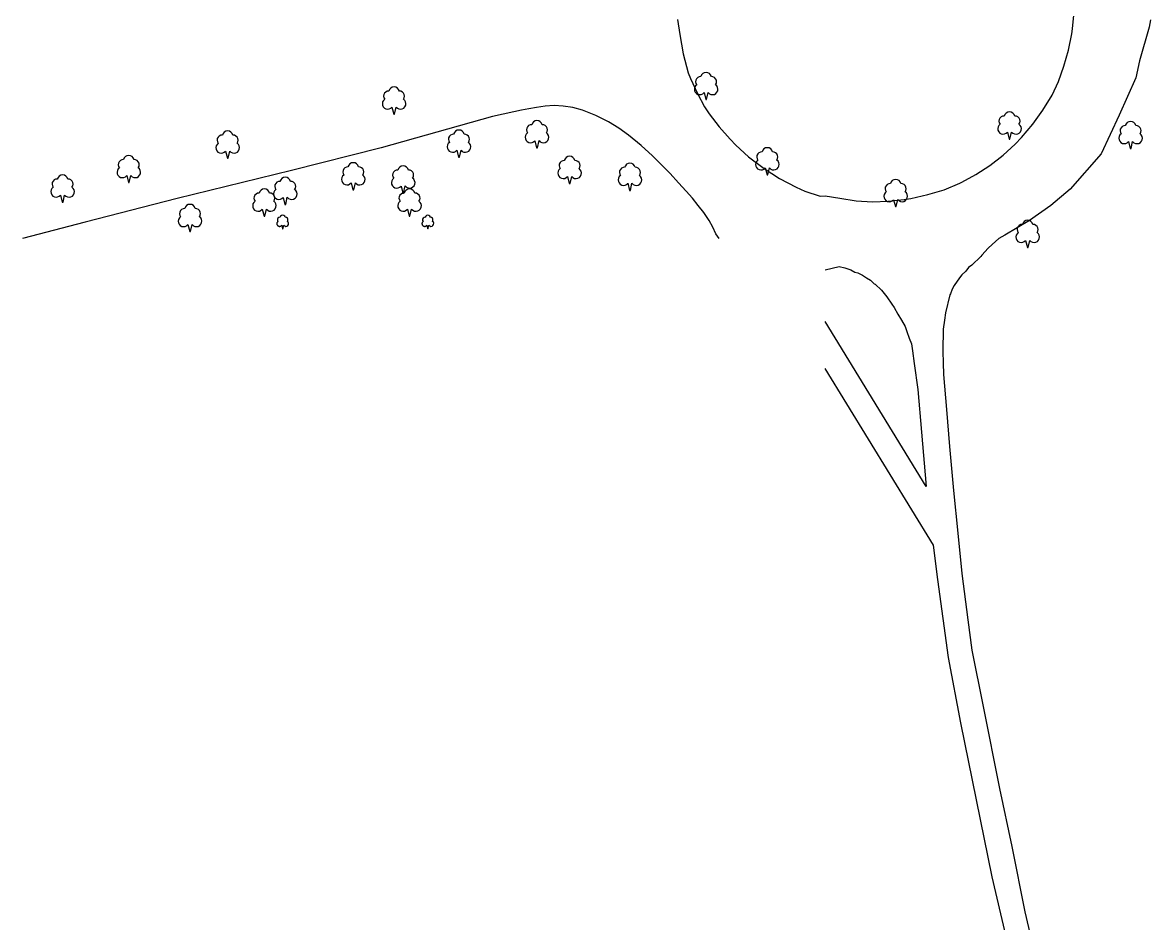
# Model space of a CAD drawing. Extents: x 427500 to 429848, y 434500 to 436505.
# Drawn here: x 428911.5 to 429035.8, y 434924.5 to 435023.8 of the extents above; entities that cross this region are included whole.
import ezdxf

# ---------------------------------------------------------------- set-up
doc = ezdxf.new("R2010")
doc.units = 0
doc.layers.add('LPTIP_Ex_Base', color=8, linetype='Continuous')

msp = doc.modelspace()

# ---------------------------------------------------------------- linework, layer by layer
at = {"layer": 'LPTIP_Ex_Base', "color": 251, "true_color": 0x636466}
for p, q in [((429027.25, 435023.1), (429027.45, 435025)), ((428983.7, 435024.15), (428983.95, 435022.5)), ((429035.85, 435024.1), (429035.7, 435023.3)), ((428983.95, 435022.5), (428984.35, 435020.35)), ((429026.8, 435020.75), (429027.2, 435022.55)), ((429027.2, 435022.55), (429027.25, 435023.1)), ((429035.7, 435023.3), (429034.65, 435019.6)), ((428984.35, 435020.35), (428984.9, 435018.25)), ((429026.3, 435019), (429026.8, 435020.75)), ((429025.7, 435017.3), (429026.3, 435019)), ((429034.65, 435019.6), (429034.25, 435017.7)), ((428984.9, 435018.25), (428985.15, 435017.65)), ((428985.15, 435017.65), (428985.9, 435016)), ((429034.25, 435017.7), (429032.4, 435013.6)), ((429025, 435015.8), (429025.7, 435017.3)), ((428985.9, 435016), (428986.7, 435014.5)), ((429024, 435014.15), (429025, 435015.8)), ((428965.65, 435013.95), (428963.3, 435013.45)), ((428966.5, 435014.15), (428965.65, 435013.95)), ((428967.3, 435014.3), (428966.5, 435014.15)), ((428968.15, 435014.45), (428967.3, 435014.3)), ((428969.1, 435014.6), (428968.15, 435014.45)), ((428970.1, 435014.65), (428969.1, 435014.6)), ((428971.1, 435014.6), (428970.1, 435014.65)), ((428972.15, 435014.45), (428971.1, 435014.6)), ((428973.25, 435014.15), (428972.15, 435014.45)), ((428974.7, 435013.55), (428973.25, 435014.15)), ((428986.7, 435014.5), (428987.2, 435013.75)), ((428987.2, 435013.75), (428988.3, 435012.3)), ((429022.9, 435012.6), (429024, 435014.15)), ((428963.3, 435013.45), (428951.05, 435010)), ((428976.1, 435012.85), (428974.7, 435013.55)), ((428977.25, 435012.15), (428976.1, 435012.85)), ((429021.65, 435011.15), (429022.9, 435012.6)), ((429032.4, 435013.6), (429030.4, 435009.35)), ((428978.3, 435011.4), (428977.25, 435012.15)), ((428979.7, 435010.25), (428978.3, 435011.4)), ((428988.3, 435012.3), (428989.5, 435010.95)), ((429020.95, 435010.4), (429021.65, 435011.15)), ((428951.05, 435010), (428941.15, 435007.5)), ((428980.95, 435009.1), (428979.7, 435010.25)), ((428989.5, 435010.95), (428990.15, 435010.3)), ((428990.15, 435010.3), (428991.55, 435009)), ((429019.6, 435009.2), (429020.95, 435010.4)), ((428982.9, 435007.15), (428980.95, 435009.1)), ((428991.55, 435009), (428993.25, 435007.7)), ((429018.15, 435008.05), (429019.6, 435009.2)), ((429030.4, 435009.35), (429027, 435005.45)), ((428941.15, 435007.5), (428928.55, 435004.4)), ((428993.25, 435007.7), (428994.95, 435006.6)), ((429016.6, 435007.05), (429018.15, 435008.05)), ((428983.8, 435006.15), (428982.9, 435007.15)), ((428984.65, 435005.2), (428983.8, 435006.15)), ((428994.95, 435006.6), (428996.8, 435005.65)), ((429014.85, 435006.1), (429015.05, 435006.2)), ((429015.05, 435006.2), (429016.6, 435007.05)), ((428985.35, 435004.45), (428984.65, 435005.2)), ((428996.8, 435005.65), (428997.75, 435005.2)), ((428997.75, 435005.2), (428999.45, 435004.65)), ((429011.3, 435004.85), (429013.1, 435005.35)), ((429013.1, 435005.35), (429014.85, 435006.1)), ((429027, 435005.45), (429024.85, 435003.65)), ((428928.55, 435004.4), (428918.4, 435001.8)), ((428986, 435003.65), (428985.35, 435004.45)), ((428999.45, 435004.65), (429000, 435004.7)), ((429000, 435004.7), (429001.6, 435004.45)), ((429001.6, 435004.45), (429003.4, 435004.15)), ((429003.4, 435004.15), (429005.2, 435004.05)), ((429005.2, 435004.05), (429006.95, 435004.1)), ((429006.95, 435004.1), (429008.7, 435004.3)), ((429008.7, 435004.3), (429009.45, 435004.4)), ((429009.45, 435004.4), (429011.3, 435004.85)), ((428986.6, 435002.85), (428986, 435003.65)), ((428987.2, 435002), (428986.6, 435002.85)), ((429024.85, 435003.65), (429022.5, 435002)), ((428918.4, 435001.8), (428911.5, 435000)), ((428987.6, 435001.25), (428987.2, 435002)), ((428987.95, 435000.5), (428987.6, 435001.25)), ((429022.5, 435002), (429019.8, 435000.35)), ((428988.3, 435000), (428987.95, 435000.5)), ((429019.15, 435000), (429018.4, 434999.35)), ((429019.8, 435000.35), (429019.15, 435000)), ((429017.95, 434998.95), (429017.25, 434998.15)), ((429018.4, 434999.35), (429017.95, 434998.95)), ((429017.15, 434998), (429016.15, 434997.05)), ((429017.25, 434998.15), (429017.15, 434998)), ((429000, 434996.55), (429001.55, 434996.9)), ((429001.55, 434996.9), (429002.15, 434996.75)), ((429002.15, 434996.75), (429002.8, 434996.55)), ((429002.8, 434996.55), (429003.25, 434996.3)), ((429003.25, 434996.3), (429003.6, 434996.2)), ((429003.6, 434996.2), (429004.1, 434995.95)), ((429015.5, 434996.4), (429015.05, 434996)), ((429015.8, 434996.8), (429015.5, 434996.4)), ((429016.15, 434997.05), (429015.8, 434996.8)), ((429004.1, 434995.95), (429004.55, 434995.65)), ((429004.55, 434995.65), (429005, 434995.4)), ((429005, 434995.4), (429005.4, 434995)), ((429005.4, 434995), (429005.5, 434994.95)), ((429014.8, 434995.65), (429014.2, 434994.8)), ((429015.05, 434996), (429014.8, 434995.65)), ((429005.5, 434994.95), (429006.2, 434994.3)), ((429006.2, 434994.3), (429006.8, 434993.55)), ((429013.75, 434993.8), (429013.25, 434991.8)), ((429013.8, 434993.9), (429013.75, 434993.8)), ((429014, 434994.4), (429013.8, 434993.9)), ((429014.2, 434994.8), (429014, 434994.4)), ((429006.8, 434993.55), (429007.35, 434992.75)), ((429007.35, 434992.75), (429007.6, 434992.4)), ((429007.6, 434992.4), (429008, 434991.65)), ((429008, 434991.65), (429008.4, 434991)), ((429013.25, 434991.8), (429013.15, 434991)), ((429011.14, 434972.64), (429000, 434990.85)), ((429008.4, 434991), (429008.8, 434990.3)), ((429008.8, 434990.3), (429009, 434989.75)), ((429013.15, 434991), (429013, 434990)), ((429013, 434990), (429013, 434989.4)), ((429009, 434989.75), (429009.25, 434989)), ((429009.25, 434989), (429009.5, 434988.4)), ((429013, 434989.4), (429012.95, 434988.2)), ((429009.5, 434988.4), (429009.6, 434987.6)), ((429009.6, 434987.6), (429009.8, 434986.2)), ((429012.95, 434988.2), (429012.95, 434987.55)), ((429012.95, 434987.55), (429013, 434986.3)), ((429013, 434986.3), (429013.05, 434985)), ((429011.92, 434966.17), (429000, 434985.67)), ((429009.8, 434986.2), (429010.2, 434983.35)), ((429013.05, 434985), (429013.35, 434981.15)), ((429010.2, 434983.35), (429010.6, 434978.65)), ((429013.35, 434981.15), (429013.7, 434977.05)), ((429010.6, 434978.65), (429011.14, 434972.64)), ((429013.7, 434977.05), (429014.15, 434972.2)), ((429014.15, 434972.2), (429014.6, 434967.5)), ((429014.6, 434967.5), (429015.05, 434963.05)), ((429012.4, 434962.4), (429011.92, 434966.17)), ((429015.05, 434963.05), (429015.7, 434957.95)), ((429013.6, 434953.8), (429012.4, 434962.4)), ((429015.7, 434957.95), (429016.15, 434954.6)), ((429016.15, 434954.6), (429017.4, 434948.4)), ((429014.95, 434946.6), (429013.6, 434953.8)), ((429017.4, 434948.4), (429019.2, 434939.35)), ((429018.4, 434929.6), (429014.95, 434946.6)), ((429019.2, 434939.35), (429020.55, 434932.95)), ((429020.55, 434932.95), (429022, 434925.75)), ((429019.9, 434923.2), (429018.4, 434929.6)), ((429022, 434925.75), (429023.15, 434920.9))]:
    msp.add_line(p, q, dxfattribs=at)
for points in [[(428985.83, 435016.95), (428985.69, 435016.82), (428985.6, 435016.66), (428985.57, 435016.47), (428985.59, 435016.29), (428985.67, 435016.12), (428985.79, 435015.98), (428985.96, 435015.89), (428986.14, 435015.86), (428986.32, 435015.88), (428986.49, 435015.96), (428986.63, 435016.08), (428986.63, 435016.09), (428986.83, 435015.31), (428986.91, 435015.31), (428987.09, 435016.09), (428987.09, 435016.09), (428987.23, 435015.96), (428987.4, 435015.88), (428987.59, 435015.86), (428987.77, 435015.89), (428987.94, 435015.98), (428988.06, 435016.12), (428988.14, 435016.29), (428988.17, 435016.48), (428988.13, 435016.66), (428988.04, 435016.83), (428987.9, 435016.95), (428987.99, 435017.11), (428988.02, 435017.29), (428987.99, 435017.47), (428987.91, 435017.62), (428987.78, 435017.75), (428987.62, 435017.83), (428987.44, 435017.85), (428987.44, 435017.85), (428987.36, 435018.03), (428987.23, 435018.18), (428987.06, 435018.28), (428986.86, 435018.31), (428986.66, 435018.28), (428986.49, 435018.18), (428986.36, 435018.03), (428986.28, 435017.85), (428986.1, 435017.83), (428985.94, 435017.75), (428985.81, 435017.62), (428985.72, 435017.46), (428985.7, 435017.28), (428985.74, 435017.1), (428985.83, 435016.95)], [(428951.43, 435015.35), (428951.29, 435015.22), (428951.2, 435015.06), (428951.17, 435014.87), (428951.19, 435014.69), (428951.27, 435014.52), (428951.39, 435014.38), (428951.56, 435014.29), (428951.74, 435014.26), (428951.92, 435014.28), (428952.09, 435014.36), (428952.23, 435014.48), (428952.23, 435014.48), (428952.43, 435013.71), (428952.51, 435013.71), (428952.69, 435014.49), (428952.69, 435014.49), (428952.83, 435014.36), (428953, 435014.28), (428953.18, 435014.26), (428953.37, 435014.29), (428953.54, 435014.38), (428953.66, 435014.52), (428953.74, 435014.69), (428953.77, 435014.88), (428953.73, 435015.06), (428953.64, 435015.22), (428953.5, 435015.35), (428953.59, 435015.51), (428953.62, 435015.69), (428953.59, 435015.86), (428953.51, 435016.03), (428953.38, 435016.15), (428953.22, 435016.23), (428953.04, 435016.25), (428953.04, 435016.25), (428952.96, 435016.43), (428952.83, 435016.58), (428952.66, 435016.68), (428952.46, 435016.71), (428952.26, 435016.68), (428952.09, 435016.58), (428951.96, 435016.43), (428951.88, 435016.25), (428951.7, 435016.23), (428951.54, 435016.15), (428951.41, 435016.02), (428951.33, 435015.86), (428951.3, 435015.68), (428951.34, 435015.5), (428951.43, 435015.35)], [(429019.28, 435012.6), (429019.14, 435012.47), (429019.05, 435012.31), (429019.02, 435012.12), (429019.04, 435011.94), (429019.12, 435011.77), (429019.24, 435011.63), (429019.41, 435011.54), (429019.59, 435011.51), (429019.77, 435011.53), (429019.94, 435011.61), (429020.08, 435011.73), (429020.08, 435011.73), (429020.28, 435010.96), (429020.36, 435010.96), (429020.54, 435011.74), (429020.54, 435011.74), (429020.68, 435011.61), (429020.85, 435011.53), (429021.03, 435011.51), (429021.22, 435011.54), (429021.39, 435011.63), (429021.51, 435011.77), (429021.59, 435011.94), (429021.62, 435012.13), (429021.58, 435012.31), (429021.49, 435012.47), (429021.35, 435012.6), (429021.44, 435012.76), (429021.47, 435012.94), (429021.44, 435013.11), (429021.36, 435013.28), (429021.23, 435013.4), (429021.07, 435013.48), (429020.89, 435013.5), (429020.89, 435013.5), (429020.81, 435013.68), (429020.68, 435013.83), (429020.51, 435013.93), (429020.31, 435013.96), (429020.11, 435013.93), (429019.94, 435013.83), (429019.81, 435013.68), (429019.73, 435013.5), (429019.55, 435013.48), (429019.39, 435013.4), (429019.26, 435013.27), (429019.17, 435013.11), (429019.15, 435012.93), (429019.19, 435012.75), (429019.28, 435012.6)], [(428967.18, 435011.65), (428967.04, 435011.52), (428966.95, 435011.36), (428966.92, 435011.17), (428966.94, 435010.99), (428967.02, 435010.82), (428967.14, 435010.68), (428967.31, 435010.59), (428967.49, 435010.56), (428967.67, 435010.58), (428967.84, 435010.66), (428967.98, 435010.78), (428967.98, 435010.78), (428968.18, 435010.01), (428968.26, 435010.01), (428968.44, 435010.79), (428968.44, 435010.79), (428968.58, 435010.66), (428968.75, 435010.58), (428968.93, 435010.56), (428969.12, 435010.59), (428969.29, 435010.68), (428969.41, 435010.82), (428969.49, 435010.99), (428969.52, 435011.18), (428969.48, 435011.36), (428969.39, 435011.53), (428969.25, 435011.65), (428969.34, 435011.81), (428969.37, 435011.99), (428969.34, 435012.16), (428969.26, 435012.33), (428969.13, 435012.45), (428968.97, 435012.53), (428968.79, 435012.55), (428968.79, 435012.55), (428968.71, 435012.73), (428968.58, 435012.88), (428968.41, 435012.98), (428968.21, 435013.01), (428968.01, 435012.98), (428967.84, 435012.88), (428967.71, 435012.73), (428967.63, 435012.55), (428967.45, 435012.53), (428967.29, 435012.45), (428967.16, 435012.32), (428967.08, 435012.16), (428967.05, 435011.98), (428967.09, 435011.8), (428967.18, 435011.65)], [(429032.63, 435011.55), (429032.49, 435011.42), (429032.4, 435011.26), (429032.37, 435011.07), (429032.39, 435010.89), (429032.47, 435010.72), (429032.59, 435010.58), (429032.76, 435010.49), (429032.94, 435010.46), (429033.12, 435010.48), (429033.29, 435010.56), (429033.43, 435010.68), (429033.43, 435010.68), (429033.63, 435009.91), (429033.71, 435009.91), (429033.89, 435010.69), (429033.89, 435010.69), (429034.03, 435010.56), (429034.2, 435010.48), (429034.39, 435010.46), (429034.57, 435010.49), (429034.74, 435010.58), (429034.86, 435010.72), (429034.94, 435010.89), (429034.97, 435011.08), (429034.93, 435011.26), (429034.84, 435011.42), (429034.7, 435011.55), (429034.79, 435011.71), (429034.82, 435011.89), (429034.79, 435012.07), (429034.71, 435012.22), (429034.58, 435012.35), (429034.42, 435012.43), (429034.24, 435012.45), (429034.24, 435012.45), (429034.16, 435012.63), (429034.03, 435012.78), (429033.86, 435012.88), (429033.66, 435012.91), (429033.46, 435012.88), (429033.29, 435012.78), (429033.16, 435012.63), (429033.08, 435012.45), (429032.9, 435012.43), (429032.74, 435012.35), (429032.61, 435012.22), (429032.53, 435012.06), (429032.5, 435011.88), (429032.54, 435011.7), (429032.63, 435011.55)], [(428933.08, 435010.5), (428932.94, 435010.37), (428932.85, 435010.21), (428932.82, 435010.02), (428932.84, 435009.84), (428932.92, 435009.67), (428933.04, 435009.53), (428933.21, 435009.44), (428933.39, 435009.41), (428933.57, 435009.43), (428933.74, 435009.51), (428933.88, 435009.63), (428933.88, 435009.64), (428934.08, 435008.86), (428934.16, 435008.86), (428934.34, 435009.64), (428934.34, 435009.64), (428934.48, 435009.51), (428934.65, 435009.43), (428934.84, 435009.41), (428935.02, 435009.44), (428935.19, 435009.53), (428935.31, 435009.67), (428935.39, 435009.84), (428935.42, 435010.03), (428935.38, 435010.21), (428935.29, 435010.38), (428935.15, 435010.5), (428935.24, 435010.66), (428935.27, 435010.84), (428935.24, 435011.02), (428935.16, 435011.17), (428935.03, 435011.3), (428934.87, 435011.38), (428934.69, 435011.4), (428934.69, 435011.4), (428934.61, 435011.58), (428934.48, 435011.73), (428934.31, 435011.83), (428934.11, 435011.86), (428933.91, 435011.83), (428933.74, 435011.73), (428933.61, 435011.58), (428933.53, 435011.4), (428933.35, 435011.38), (428933.19, 435011.3), (428933.06, 435011.17), (428932.97, 435011.01), (428932.95, 435010.83), (428932.99, 435010.65), (428933.08, 435010.5)], [(428958.58, 435010.6), (428958.44, 435010.47), (428958.35, 435010.31), (428958.32, 435010.12), (428958.34, 435009.94), (428958.42, 435009.77), (428958.54, 435009.63), (428958.71, 435009.54), (428958.89, 435009.51), (428959.07, 435009.53), (428959.24, 435009.61), (428959.38, 435009.73), (428959.38, 435009.73), (428959.58, 435008.96), (428959.66, 435008.96), (428959.84, 435009.74), (428959.84, 435009.74), (428959.98, 435009.61), (428960.15, 435009.53), (428960.34, 435009.51), (428960.52, 435009.54), (428960.69, 435009.63), (428960.81, 435009.77), (428960.89, 435009.94), (428960.92, 435010.13), (428960.88, 435010.31), (428960.79, 435010.47), (428960.65, 435010.6), (428960.74, 435010.76), (428960.77, 435010.94), (428960.74, 435011.11), (428960.66, 435011.28), (428960.53, 435011.4), (428960.37, 435011.48), (428960.19, 435011.5), (428960.19, 435011.5), (428960.11, 435011.68), (428959.98, 435011.83), (428959.81, 435011.93), (428959.61, 435011.96), (428959.41, 435011.93), (428959.24, 435011.83), (428959.11, 435011.68), (428959.03, 435011.5), (428958.85, 435011.48), (428958.69, 435011.4), (428958.56, 435011.27), (428958.47, 435011.11), (428958.45, 435010.93), (428958.49, 435010.75), (428958.58, 435010.6)], [(428992.58, 435008.65), (428992.44, 435008.52), (428992.35, 435008.36), (428992.32, 435008.17), (428992.34, 435007.99), (428992.42, 435007.82), (428992.54, 435007.68), (428992.71, 435007.59), (428992.89, 435007.56), (428993.07, 435007.58), (428993.24, 435007.66), (428993.38, 435007.78), (428993.38, 435007.78), (428993.58, 435007.01), (428993.66, 435007.01), (428993.84, 435007.79), (428993.84, 435007.79), (428993.98, 435007.66), (428994.15, 435007.58), (428994.34, 435007.56), (428994.52, 435007.59), (428994.69, 435007.68), (428994.81, 435007.82), (428994.89, 435007.99), (428994.92, 435008.18), (428994.88, 435008.36), (428994.79, 435008.53), (428994.65, 435008.65), (428994.74, 435008.81), (428994.77, 435008.99), (428994.74, 435009.16), (428994.66, 435009.33), (428994.53, 435009.45), (428994.37, 435009.53), (428994.19, 435009.55), (428994.19, 435009.55), (428994.11, 435009.73), (428993.98, 435009.88), (428993.81, 435009.98), (428993.61, 435010.01), (428993.41, 435009.98), (428993.24, 435009.88), (428993.11, 435009.73), (428993.03, 435009.55), (428992.85, 435009.53), (428992.69, 435009.45), (428992.56, 435009.32), (428992.47, 435009.16), (428992.45, 435008.98), (428992.49, 435008.8), (428992.58, 435008.65)], [(428922.18, 435007.8), (428922.04, 435007.67), (428921.95, 435007.51), (428921.92, 435007.32), (428921.94, 435007.14), (428922.02, 435006.97), (428922.14, 435006.83), (428922.31, 435006.74), (428922.49, 435006.71), (428922.67, 435006.73), (428922.84, 435006.81), (428922.98, 435006.93), (428922.98, 435006.93), (428923.18, 435006.16), (428923.26, 435006.16), (428923.44, 435006.94), (428923.44, 435006.94), (428923.58, 435006.81), (428923.75, 435006.73), (428923.93, 435006.71), (428924.12, 435006.74), (428924.29, 435006.83), (428924.41, 435006.97), (428924.49, 435007.14), (428924.52, 435007.33), (428924.48, 435007.51), (428924.39, 435007.67), (428924.25, 435007.8), (428924.34, 435007.96), (428924.37, 435008.14), (428924.34, 435008.32), (428924.26, 435008.47), (428924.13, 435008.6), (428923.97, 435008.68), (428923.79, 435008.7), (428923.79, 435008.7), (428923.71, 435008.88), (428923.58, 435009.03), (428923.41, 435009.13), (428923.21, 435009.16), (428923.01, 435009.13), (428922.84, 435009.03), (428922.71, 435008.88), (428922.63, 435008.7), (428922.45, 435008.68), (428922.29, 435008.6), (428922.16, 435008.47), (428922.08, 435008.31), (428922.05, 435008.13), (428922.09, 435007.95), (428922.18, 435007.8)], [(428970.78, 435007.7), (428970.64, 435007.57), (428970.55, 435007.41), (428970.52, 435007.22), (428970.54, 435007.04), (428970.62, 435006.87), (428970.74, 435006.73), (428970.91, 435006.64), (428971.09, 435006.61), (428971.27, 435006.63), (428971.44, 435006.71), (428971.58, 435006.83), (428971.58, 435006.84), (428971.78, 435006.06), (428971.86, 435006.06), (428972.04, 435006.84), (428972.04, 435006.84), (428972.18, 435006.71), (428972.35, 435006.63), (428972.53, 435006.61), (428972.72, 435006.64), (428972.89, 435006.73), (428973.01, 435006.87), (428973.09, 435007.04), (428973.12, 435007.23), (428973.08, 435007.41), (428972.99, 435007.58), (428972.85, 435007.7), (428972.94, 435007.86), (428972.97, 435008.04), (428972.94, 435008.22), (428972.86, 435008.38), (428972.73, 435008.5), (428972.57, 435008.58), (428972.39, 435008.6), (428972.39, 435008.6), (428972.31, 435008.78), (428972.18, 435008.93), (428972.01, 435009.03), (428971.81, 435009.06), (428971.61, 435009.03), (428971.44, 435008.93), (428971.31, 435008.78), (428971.23, 435008.6), (428971.05, 435008.58), (428970.89, 435008.5), (428970.76, 435008.37), (428970.67, 435008.21), (428970.65, 435008.03), (428970.69, 435007.85), (428970.78, 435007.7)], [(428946.93, 435007), (428946.79, 435006.87), (428946.7, 435006.71), (428946.67, 435006.52), (428946.69, 435006.34), (428946.77, 435006.17), (428946.89, 435006.03), (428947.06, 435005.94), (428947.24, 435005.91), (428947.42, 435005.93), (428947.59, 435006.01), (428947.73, 435006.13), (428947.73, 435006.14), (428947.93, 435005.36), (428948.01, 435005.36), (428948.19, 435006.14), (428948.19, 435006.14), (428948.33, 435006.01), (428948.5, 435005.93), (428948.68, 435005.91), (428948.87, 435005.94), (428949.04, 435006.03), (428949.16, 435006.17), (428949.24, 435006.34), (428949.27, 435006.53), (428949.23, 435006.71), (428949.14, 435006.88), (428949, 435007), (428949.09, 435007.16), (428949.12, 435007.34), (428949.09, 435007.52), (428949.01, 435007.67), (428948.88, 435007.8), (428948.72, 435007.88), (428948.54, 435007.9), (428948.54, 435007.9), (428948.46, 435008.08), (428948.33, 435008.23), (428948.16, 435008.33), (428947.96, 435008.36), (428947.76, 435008.33), (428947.59, 435008.23), (428947.46, 435008.08), (428947.38, 435007.9), (428947.2, 435007.88), (428947.04, 435007.8), (428946.91, 435007.67), (428946.83, 435007.51), (428946.8, 435007.33), (428946.84, 435007.15), (428946.93, 435007)], [(428952.43, 435006.65), (428952.29, 435006.52), (428952.2, 435006.36), (428952.17, 435006.17), (428952.19, 435005.99), (428952.27, 435005.82), (428952.39, 435005.68), (428952.56, 435005.59), (428952.74, 435005.56), (428952.92, 435005.58), (428953.09, 435005.66), (428953.23, 435005.78), (428953.23, 435005.78), (428953.43, 435005.01), (428953.51, 435005.01), (428953.69, 435005.79), (428953.69, 435005.79), (428953.83, 435005.66), (428954, 435005.58), (428954.18, 435005.56), (428954.37, 435005.59), (428954.54, 435005.68), (428954.66, 435005.82), (428954.74, 435005.99), (428954.77, 435006.18), (428954.73, 435006.36), (428954.64, 435006.53), (428954.5, 435006.65), (428954.59, 435006.81), (428954.62, 435006.99), (428954.59, 435007.16), (428954.51, 435007.33), (428954.38, 435007.45), (428954.22, 435007.53), (428954.04, 435007.55), (428954.04, 435007.55), (428953.96, 435007.73), (428953.83, 435007.88), (428953.66, 435007.98), (428953.46, 435008.01), (428953.26, 435007.98), (428953.09, 435007.88), (428952.96, 435007.73), (428952.88, 435007.55), (428952.7, 435007.53), (428952.54, 435007.45), (428952.41, 435007.32), (428952.33, 435007.16), (428952.3, 435006.98), (428952.34, 435006.8), (428952.43, 435006.65)], [(428977.43, 435006.95), (428977.29, 435006.82), (428977.2, 435006.66), (428977.17, 435006.47), (428977.19, 435006.29), (428977.27, 435006.12), (428977.39, 435005.98), (428977.56, 435005.89), (428977.74, 435005.86), (428977.92, 435005.88), (428978.09, 435005.96), (428978.23, 435006.08), (428978.23, 435006.09), (428978.43, 435005.31), (428978.51, 435005.31), (428978.69, 435006.09), (428978.69, 435006.09), (428978.83, 435005.96), (428979, 435005.88), (428979.18, 435005.86), (428979.37, 435005.89), (428979.54, 435005.98), (428979.66, 435006.12), (428979.74, 435006.29), (428979.77, 435006.48), (428979.73, 435006.66), (428979.64, 435006.83), (428979.5, 435006.95), (428979.59, 435007.11), (428979.62, 435007.29), (428979.59, 435007.47), (428979.51, 435007.62), (428979.38, 435007.75), (428979.22, 435007.83), (428979.04, 435007.85), (428979.04, 435007.85), (428978.96, 435008.03), (428978.83, 435008.18), (428978.66, 435008.28), (428978.46, 435008.31), (428978.26, 435008.28), (428978.09, 435008.18), (428977.96, 435008.03), (428977.88, 435007.85), (428977.7, 435007.83), (428977.54, 435007.75), (428977.41, 435007.62), (428977.33, 435007.46), (428977.3, 435007.28), (428977.34, 435007.1), (428977.43, 435006.95)], [(428914.88, 435005.65), (428914.74, 435005.52), (428914.65, 435005.36), (428914.62, 435005.17), (428914.64, 435004.99), (428914.72, 435004.82), (428914.84, 435004.68), (428915.01, 435004.59), (428915.19, 435004.56), (428915.37, 435004.58), (428915.54, 435004.66), (428915.68, 435004.78), (428915.68, 435004.78), (428915.88, 435004.01), (428915.96, 435004.01), (428916.14, 435004.79), (428916.14, 435004.79), (428916.28, 435004.66), (428916.45, 435004.58), (428916.64, 435004.56), (428916.82, 435004.59), (428916.99, 435004.68), (428917.11, 435004.82), (428917.19, 435004.99), (428917.22, 435005.18), (428917.18, 435005.36), (428917.09, 435005.53), (428916.95, 435005.65), (428917.04, 435005.81), (428917.07, 435005.99), (428917.04, 435006.16), (428916.96, 435006.33), (428916.83, 435006.45), (428916.67, 435006.53), (428916.49, 435006.55), (428916.49, 435006.55), (428916.41, 435006.73), (428916.28, 435006.88), (428916.11, 435006.98), (428915.91, 435007.01), (428915.71, 435006.98), (428915.54, 435006.88), (428915.41, 435006.73), (428915.33, 435006.55), (428915.15, 435006.53), (428914.99, 435006.45), (428914.86, 435006.32), (428914.78, 435006.16), (428914.75, 435005.98), (428914.79, 435005.8), (428914.88, 435005.65)], [(428939.43, 435005.4), (428939.29, 435005.27), (428939.2, 435005.11), (428939.17, 435004.92), (428939.19, 435004.74), (428939.27, 435004.57), (428939.39, 435004.43), (428939.56, 435004.34), (428939.74, 435004.31), (428939.92, 435004.33), (428940.09, 435004.41), (428940.23, 435004.53), (428940.23, 435004.53), (428940.43, 435003.76), (428940.51, 435003.76), (428940.69, 435004.54), (428940.69, 435004.54), (428940.83, 435004.41), (428941, 435004.33), (428941.18, 435004.31), (428941.37, 435004.34), (428941.54, 435004.43), (428941.66, 435004.57), (428941.74, 435004.74), (428941.77, 435004.93), (428941.73, 435005.11), (428941.64, 435005.28), (428941.5, 435005.4), (428941.59, 435005.56), (428941.62, 435005.74), (428941.59, 435005.91), (428941.51, 435006.08), (428941.38, 435006.2), (428941.22, 435006.28), (428941.04, 435006.3), (428941.04, 435006.3), (428940.96, 435006.48), (428940.83, 435006.63), (428940.66, 435006.73), (428940.46, 435006.76), (428940.26, 435006.73), (428940.09, 435006.63), (428939.96, 435006.48), (428939.88, 435006.3), (428939.7, 435006.28), (428939.54, 435006.2), (428939.41, 435006.07), (428939.33, 435005.91), (428939.3, 435005.73), (428939.34, 435005.55), (428939.43, 435005.4)], [(429006.73, 435005.15), (429006.59, 435005.02), (429006.5, 435004.86), (429006.47, 435004.67), (429006.49, 435004.49), (429006.57, 435004.32), (429006.69, 435004.18), (429006.86, 435004.09), (429007.04, 435004.06), (429007.22, 435004.08), (429007.39, 435004.16), (429007.53, 435004.28), (429007.53, 435004.28), (429007.73, 435003.51), (429007.81, 435003.51), (429007.99, 435004.29), (429007.99, 435004.29), (429008.13, 435004.16), (429008.3, 435004.08), (429008.48, 435004.06), (429008.67, 435004.09), (429008.84, 435004.18), (429008.96, 435004.32), (429009.04, 435004.49), (429009.07, 435004.68), (429009.03, 435004.86), (429008.94, 435005.03), (429008.8, 435005.15), (429008.89, 435005.31), (429008.92, 435005.49), (429008.89, 435005.66), (429008.81, 435005.83), (429008.68, 435005.95), (429008.52, 435006.03), (429008.34, 435006.05), (429008.34, 435006.05), (429008.26, 435006.23), (429008.13, 435006.38), (429007.96, 435006.48), (429007.76, 435006.51), (429007.56, 435006.48), (429007.39, 435006.38), (429007.26, 435006.23), (429007.18, 435006.05), (429007, 435006.03), (429006.84, 435005.95), (429006.71, 435005.82), (429006.62, 435005.66), (429006.6, 435005.48), (429006.64, 435005.3), (429006.73, 435005.15)], [(428937.13, 435004.1), (428936.99, 435003.97), (428936.9, 435003.81), (428936.87, 435003.62), (428936.89, 435003.44), (428936.97, 435003.27), (428937.09, 435003.13), (428937.26, 435003.04), (428937.44, 435003.01), (428937.62, 435003.03), (428937.79, 435003.11), (428937.93, 435003.23), (428937.93, 435003.23), (428938.13, 435002.46), (428938.21, 435002.46), (428938.39, 435003.24), (428938.39, 435003.24), (428938.53, 435003.11), (428938.7, 435003.03), (428938.89, 435003.01), (428939.07, 435003.04), (428939.24, 435003.13), (428939.36, 435003.27), (428939.44, 435003.44), (428939.47, 435003.63), (428939.43, 435003.81), (428939.34, 435003.97), (428939.2, 435004.1), (428939.29, 435004.26), (428939.32, 435004.44), (428939.29, 435004.61), (428939.21, 435004.78), (428939.08, 435004.9), (428938.92, 435004.98), (428938.74, 435005), (428938.74, 435005), (428938.66, 435005.18), (428938.53, 435005.33), (428938.36, 435005.43), (428938.16, 435005.46), (428937.96, 435005.43), (428937.79, 435005.33), (428937.66, 435005.18), (428937.58, 435005), (428937.4, 435004.98), (428937.24, 435004.9), (428937.11, 435004.77), (428937.03, 435004.61), (428937, 435004.43), (428937.04, 435004.25), (428937.13, 435004.1)], [(428953.13, 435004.1), (428952.99, 435003.97), (428952.9, 435003.81), (428952.87, 435003.62), (428952.89, 435003.44), (428952.97, 435003.27), (428953.09, 435003.13), (428953.26, 435003.04), (428953.44, 435003.01), (428953.62, 435003.03), (428953.79, 435003.11), (428953.93, 435003.23), (428953.93, 435003.23), (428954.13, 435002.46), (428954.21, 435002.46), (428954.39, 435003.24), (428954.39, 435003.24), (428954.53, 435003.11), (428954.7, 435003.03), (428954.89, 435003.01), (428955.07, 435003.04), (428955.24, 435003.13), (428955.36, 435003.27), (428955.44, 435003.44), (428955.47, 435003.63), (428955.43, 435003.81), (428955.34, 435003.97), (428955.2, 435004.1), (428955.29, 435004.26), (428955.32, 435004.44), (428955.29, 435004.61), (428955.21, 435004.78), (428955.08, 435004.9), (428954.92, 435004.98), (428954.74, 435005), (428954.74, 435005), (428954.66, 435005.18), (428954.53, 435005.33), (428954.36, 435005.43), (428954.16, 435005.46), (428953.96, 435005.43), (428953.79, 435005.33), (428953.66, 435005.18), (428953.58, 435005), (428953.4, 435004.98), (428953.24, 435004.9), (428953.11, 435004.77), (428953.03, 435004.61), (428953, 435004.43), (428953.04, 435004.25), (428953.13, 435004.1)], [(428928.93, 435002.4), (428928.79, 435002.27), (428928.7, 435002.11), (428928.67, 435001.92), (428928.69, 435001.74), (428928.77, 435001.57), (428928.89, 435001.43), (428929.06, 435001.34), (428929.24, 435001.31), (428929.42, 435001.33), (428929.59, 435001.41), (428929.73, 435001.53), (428929.73, 435001.53), (428929.93, 435000.76), (428930.01, 435000.76), (428930.19, 435001.54), (428930.19, 435001.54), (428930.33, 435001.41), (428930.5, 435001.33), (428930.68, 435001.31), (428930.87, 435001.34), (428931.04, 435001.43), (428931.16, 435001.57), (428931.24, 435001.74), (428931.27, 435001.93), (428931.23, 435002.11), (428931.14, 435002.28), (428931, 435002.4), (428931.09, 435002.56), (428931.12, 435002.74), (428931.09, 435002.91), (428931.01, 435003.08), (428930.88, 435003.2), (428930.72, 435003.28), (428930.54, 435003.3), (428930.54, 435003.3), (428930.46, 435003.48), (428930.33, 435003.63), (428930.16, 435003.73), (428929.96, 435003.76), (428929.76, 435003.73), (428929.59, 435003.63), (428929.46, 435003.48), (428929.38, 435003.3), (428929.2, 435003.28), (428929.04, 435003.2), (428928.91, 435003.07), (428928.83, 435002.91), (428928.8, 435002.73), (428928.84, 435002.55), (428928.93, 435002.4)], [(428939.66, 435001.89), (428939.65, 435001.88), (428939.63, 435001.86), (428939.62, 435001.85), (428939.61, 435001.84), (428939.6, 435001.82), (428939.59, 435001.81), (428939.58, 435001.79), (428939.57, 435001.78), (428939.56, 435001.76), (428939.55, 435001.74), (428939.54, 435001.72), (428939.54, 435001.71), (428939.54, 435001.69), (428939.53, 435001.67), (428939.53, 435001.65), (428939.53, 435001.63), (428939.53, 435001.61), (428939.54, 435001.59), (428939.54, 435001.58), (428939.54, 435001.56), (428939.55, 435001.54), (428939.56, 435001.52), (428939.57, 435001.51), (428939.57, 435001.49), (428939.58, 435001.47), (428939.59, 435001.46), (428939.61, 435001.44), (428939.62, 435001.43), (428939.63, 435001.42), (428939.65, 435001.41), (428939.66, 435001.4), (428939.68, 435001.39), (428939.69, 435001.38), (428939.71, 435001.37), (428939.73, 435001.36), (428939.75, 435001.35), (428939.76, 435001.35), (428939.78, 435001.35), (428939.8, 435001.34), (428939.82, 435001.34), (428939.84, 435001.34), (428939.86, 435001.34), (428939.88, 435001.34), (428939.89, 435001.35), (428939.91, 435001.35), (428939.93, 435001.36), (428939.95, 435001.36), (428939.96, 435001.37), (428939.98, 435001.38), (428940, 435001.39), (428940.01, 435001.4), (428940.03, 435001.41), (428940.04, 435001.43), (428940.05, 435001.44), (428940.07, 435001.46), (428940.07, 435001.46), (428940.17, 435001.07), (428940.19, 435001.07), (428940.3, 435001.46), (428940.3, 435001.46), (428940.4, 435001.38), (428940.52, 435001.34), (428940.65, 435001.36), (428940.75, 435001.44), (428940.82, 435001.55), (428940.83, 435001.68), (428940.79, 435001.8), (428940.7, 435001.89), (428940.75, 435002), (428940.75, 435002.13), (428940.7, 435002.24), (428940.59, 435002.32), (428940.47, 435002.34), (428940.41, 435002.46), (428940.31, 435002.54), (428940.18, 435002.57), (428940.05, 435002.54), (428939.95, 435002.46), (428939.89, 435002.34), (428939.77, 435002.32), (428939.66, 435002.24), (428939.61, 435002.13), (428939.61, 435002), (428939.66, 435001.89)], [(428955.66, 435001.89), (428955.65, 435001.88), (428955.63, 435001.86), (428955.62, 435001.85), (428955.61, 435001.84), (428955.6, 435001.82), (428955.59, 435001.81), (428955.58, 435001.79), (428955.57, 435001.78), (428955.56, 435001.76), (428955.55, 435001.74), (428955.54, 435001.72), (428955.54, 435001.71), (428955.54, 435001.69), (428955.53, 435001.67), (428955.53, 435001.65), (428955.53, 435001.63), (428955.53, 435001.61), (428955.54, 435001.59), (428955.54, 435001.58), (428955.54, 435001.56), (428955.55, 435001.54), (428955.56, 435001.52), (428955.57, 435001.51), (428955.57, 435001.49), (428955.58, 435001.47), (428955.59, 435001.46), (428955.61, 435001.44), (428955.62, 435001.43), (428955.63, 435001.42), (428955.65, 435001.41), (428955.66, 435001.4), (428955.68, 435001.39), (428955.69, 435001.38), (428955.71, 435001.37), (428955.73, 435001.36), (428955.75, 435001.35), (428955.76, 435001.35), (428955.78, 435001.35), (428955.8, 435001.34), (428955.82, 435001.34), (428955.84, 435001.34), (428955.86, 435001.34), (428955.88, 435001.34), (428955.89, 435001.35), (428955.91, 435001.35), (428955.93, 435001.36), (428955.95, 435001.36), (428955.96, 435001.37), (428955.98, 435001.38), (428956, 435001.39), (428956.01, 435001.4), (428956.03, 435001.41), (428956.04, 435001.43), (428956.05, 435001.44), (428956.07, 435001.46), (428956.07, 435001.46), (428956.17, 435001.07), (428956.19, 435001.07), (428956.3, 435001.46), (428956.3, 435001.46), (428956.4, 435001.38), (428956.52, 435001.34), (428956.65, 435001.36), (428956.75, 435001.44), (428956.82, 435001.55), (428956.83, 435001.68), (428956.79, 435001.8), (428956.7, 435001.89), (428956.75, 435002), (428956.75, 435002.13), (428956.7, 435002.24), (428956.59, 435002.32), (428956.47, 435002.34), (428956.41, 435002.46), (428956.31, 435002.54), (428956.18, 435002.57), (428956.05, 435002.54), (428955.95, 435002.46), (428955.89, 435002.34), (428955.77, 435002.32), (428955.66, 435002.24), (428955.61, 435002.13), (428955.61, 435002), (428955.66, 435001.89)], [(429021.28, 435000.65), (429021.14, 435000.52), (429021.05, 435000.36), (429021.02, 435000.17), (429021.04, 434999.99), (429021.12, 434999.82), (429021.24, 434999.68), (429021.41, 434999.59), (429021.59, 434999.56), (429021.77, 434999.58), (429021.94, 434999.66), (429022.08, 434999.78), (429022.08, 434999.78), (429022.28, 434999.01), (429022.36, 434999.01), (429022.54, 434999.79), (429022.54, 434999.79), (429022.68, 434999.66), (429022.85, 434999.58), (429023.03, 434999.56), (429023.22, 434999.59), (429023.39, 434999.68), (429023.51, 434999.82), (429023.59, 434999.99), (429023.62, 435000.18), (429023.58, 435000.36), (429023.49, 435000.53), (429023.35, 435000.65), (429023.44, 435000.81), (429023.47, 435000.99), (429023.44, 435001.16), (429023.36, 435001.33), (429023.23, 435001.45), (429023.07, 435001.53), (429022.89, 435001.55), (429022.89, 435001.55), (429022.81, 435001.73), (429022.68, 435001.88), (429022.51, 435001.98), (429022.31, 435002.01), (429022.11, 435001.98), (429021.94, 435001.88), (429021.81, 435001.73), (429021.73, 435001.55), (429021.55, 435001.53), (429021.39, 435001.45), (429021.26, 435001.32), (429021.17, 435001.16), (429021.15, 435000.98), (429021.19, 435000.8), (429021.28, 435000.65)]]:
    msp.add_lwpolyline(points, dxfattribs=at)

doc.saveas('drawing.dxf')
